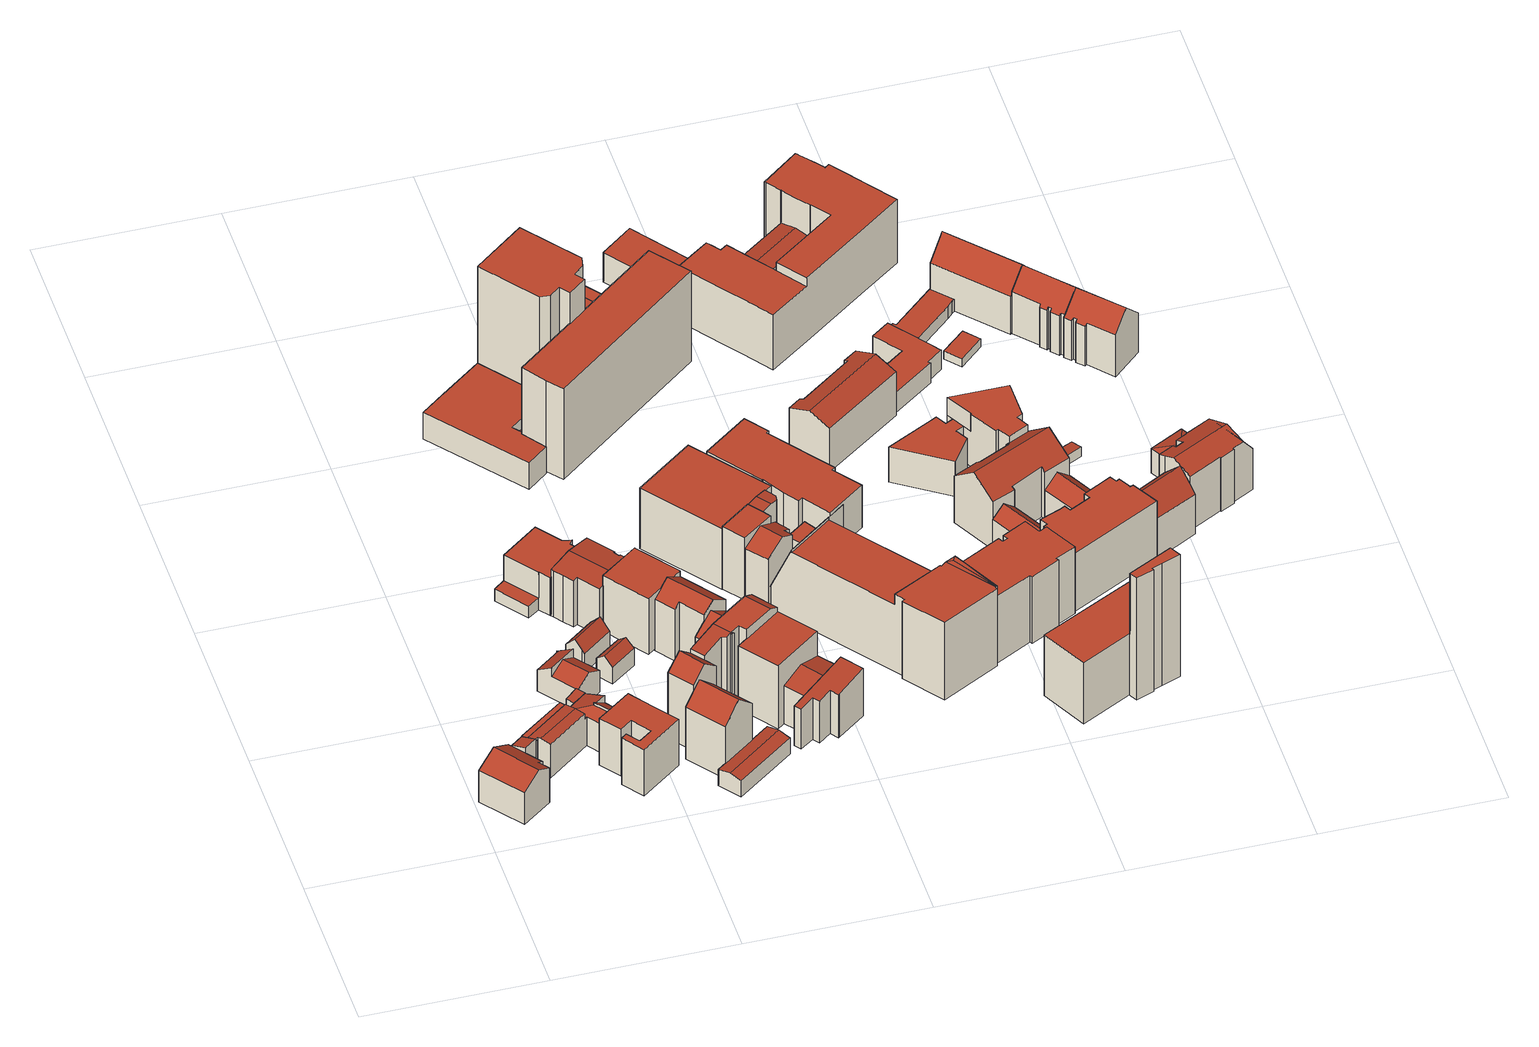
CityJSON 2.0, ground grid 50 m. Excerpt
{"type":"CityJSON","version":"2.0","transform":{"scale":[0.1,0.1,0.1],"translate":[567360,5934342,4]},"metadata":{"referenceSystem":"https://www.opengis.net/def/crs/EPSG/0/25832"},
"CityObjects":{
"building1":{"type":"Building","attributes":{"Gemeindeschluessel":"02000000","Geometrietyp2DReferenz":"3000","function":"31001_1010","roofType":"3100","measuredHeight":14.1,"storeysAboveGround":3},"geometry":[{"type":"MultiSurface","lod":"2","boundaries":[[[0,1,2,3]],[[4,5,6,7]],[[8,9,10,11]],[[11,10,12,13]],[[14,2,1,15]],[[16,0,3,17]],[[18,19,4,7,14,15,20,8,11,13]],[[9,8,20,16]],[[20,15,1,0,16]],[[14,7,6,17,3,2]],[[18,13,12,21,22]],[[23,19,18,22]],[[4,19,23,24,5]],[[21,12,10,9,16,17,6,5,24]],[[21,24,23,22]]],"semantics":{"surfaces":[{"type":"RoofSurface"},{"type":"WallSurface"},{"type":"GroundSurface"}],"values":[0,1,1,1,1,1,2,1,1,1,1,1,1,0,0]}}]},
"building2":{"type":"Building","attributes":{"Gemeindeschluessel":"02000000","Geometrietyp2DReferenz":"3000","function":"31001_1010","roofType":"3100","measuredHeight":12.43,"storeysAboveGround":3},"geometry":[{"type":"MultiSurface","lod":"2","boundaries":[[[25,26,27,28]],[[29,30,31,32,33,34,35,36]],[[37,38,34,33]],[[39,40,41,42,43]],[[44,45,46,47,48,49,50]],[[51,52,53,54]],[[25,36,35,26]],[[55,32,31,56]],[[56,31,30,57]],[[57,30,29,58]],[[51,59,60,52]],[[61,43,42,62]],[[63,41,40]],[[39,64,40]],[[48,65,49]],[[66,50,49]],[[67,47,46,68]],[[68,46,45,69]],[[70,44,50,66]],[[71,72,73,55,56,57,58,74,75,76,77,61,62,67,68,69]],[[59,51,54,27,26,35,34,38,78]],[[67,62,42,41,63,65,48,47]],[[71,69,45,44,70,79]],[[61,77,80,64,39,43]],[[81,72,71,79]],[[80,77,76,60]],[[76,75,53,52,60]],[[73,72,81,78,38,37]],[[55,73,37,33,32]],[[74,58,29,36,25,28]],[[75,74,28,27,54,53]],[[81,79,70,66,59,78]],[[80,60,59,66,49,65,63,40,64]]],"semantics":{"surfaces":[{"type":"RoofSurface"},{"type":"WallSurface"},{"type":"GroundSurface"}],"values":[0,0,0,0,0,0,1,1,1,1,1,1,1,1,1,1,1,1,1,2,1,1,1,1,1,1,1,1,1,1,1,0,0]}}]},
"building3":{"type":"Building","attributes":{"Gemeindeschluessel":"02000000","Geometrietyp2DReferenz":"3000","function":"31001_1010","roofType":"3100","measuredHeight":10.09,"storeysAboveGround":2},"geometry":[{"type":"MultiSurface","lod":"2","boundaries":[[[82,83,84,85,86,87,88,89]],[[90,91,92,93]],[[91,94,95,92]],[[96,97,98,99]],[[100,88,87,101]],[[101,87,86,102]],[[99,85,84,96]],[[103,98,97,104]],[[105,100,101,102,103,104,106,107]],[[105,107,94,91,90]],[[100,105,90,93,89,88]],[[82,89,93,92,95]],[[107,106,83,82,95,94]],[[106,104,97,96,84,83]],[[103,102,86,85,99,98]]],"semantics":{"surfaces":[{"type":"RoofSurface"},{"type":"WallSurface"},{"type":"GroundSurface"}],"values":[0,0,0,0,1,1,1,1,2,1,1,1,1,1,1]}}]},
"building4":{"type":"Building","attributes":{"Gemeindeschluessel":"02000000","Geometrietyp2DReferenz":"3000","function":"31001_1010","roofType":"1000","measuredHeight":15.52,"storeysAboveGround":3},"geometry":[{"type":"MultiSurface","lod":"2","boundaries":[[[108,109,110,111,112,113,114,115,116,117,118,119]],[[120,121,122,123,124,125,126,127,128,129,130,131]],[[131,130,109,108]],[[130,129,110,109]],[[129,128,111,110]],[[128,127,112,111]],[[127,126,113,112]],[[126,125,114,113]],[[125,124,115,114]],[[124,123,116,115]],[[123,122,117,116]],[[122,121,118,117]],[[121,120,119,118]],[[120,131,108,119]]],"semantics":{"surfaces":[{"type":"GroundSurface"},{"type":"RoofSurface"},{"type":"WallSurface"}],"values":[0,1,2,2,2,2,2,2,2,2,2,2,2,2]}}]},
"building5":{"type":"Building","attributes":{"Gemeindeschluessel":"02000000","Geometrietyp2DReferenz":"3000","function":"31001_2460","roofType":"1000","measuredHeight":2.9,"storeysAboveGround":1},"geometry":[{"type":"MultiSurface","lod":"2","boundaries":[[[132,133,134,135,136]],[[137,138,139,140,141]],[[137,136,135,138]],[[138,135,134,139]],[[139,134,133,140]],[[140,133,132,141]],[[141,132,136,137]]],"semantics":{"surfaces":[{"type":"RoofSurface"},{"type":"GroundSurface"},{"type":"WallSurface"}],"values":[0,1,2,2,2,2,2]}}]},
"building6":{"type":"Building","attributes":{"Gemeindeschluessel":"02000000","Geometrietyp2DReferenz":"3000","function":"31001_1010","roofType":"3100","measuredHeight":9.51,"storeysAboveGround":2},"geometry":[{"type":"MultiSurface","lod":"2","boundaries":[[[142,143,144,145]],[[146,147,148,143,142]],[[149,145,144,150]],[[151,148,147,152]],[[152,147,146,153]],[[153,146,142,145,149]],[[150,144,143,148,151]],[[150,151,152,153,149]]],"semantics":{"surfaces":[{"type":"RoofSurface"},{"type":"WallSurface"},{"type":"GroundSurface"}],"values":[0,0,1,1,1,1,1,2]}}]},
"building7":{"type":"Building","attributes":{"Gemeindeschluessel":"02000000","Geometrietyp2DReferenz":"3000","function":"31001_1120","roofType":"1000","measuredHeight":12.71,"storeysAboveGround":4},"geometry":[{"type":"MultiSurface","lod":"2","boundaries":[[[154,155,156,157]],[[158,154,157,159]],[[160,161,162,163]],[[163,162,164,165]],[[165,164,166,167]],[[155,168,169,156]],[[170,171,172,173]],[[173,172,174,175]],[[176,158,159,160,163,165,167,170,173,175]],[[161,160,159,157,156,169]],[[177,176,175,174]],[[171,170,167,166]],[[158,176,177,168,155,154]],[[171,166,164,162,161,169,168,177,174,172]]],"semantics":{"surfaces":[{"type":"RoofSurface"},{"type":"WallSurface"},{"type":"GroundSurface"}],"values":[0,1,1,1,1,1,1,1,2,1,1,1,1,0]}}]},
"building8":{"type":"Building","attributes":{"Gemeindeschluessel":"02000000","Geometrietyp2DReferenz":"3000","function":"31001_1010","roofType":"3100","measuredHeight":8.03,"storeysAboveGround":2},"geometry":[{"type":"MultiSurface","lod":"2","boundaries":[[[178,179,180,181]],[[182,183,179,178]],[[184,181,180,185]],[[186,183,182,187]],[[187,182,178,181,184]],[[185,180,179,183,186]],[[185,186,187,184]]],"semantics":{"surfaces":[{"type":"RoofSurface"},{"type":"WallSurface"},{"type":"GroundSurface"}],"values":[0,0,1,1,1,1,2]}}]},
"building9":{"type":"Building","attributes":{"Gemeindeschluessel":"02000000","Geometrietyp2DReferenz":"3000","function":"31001_2100","roofType":"3100","measuredHeight":22.92,"storeysAboveGround":5},"geometry":[{"type":"MultiSurface","lod":"2","boundaries":[[[188,189,190,191]],[[190,192,193,191]],[[194,189,188,195]],[[196,193,192,197]],[[195,188,191,193,196]],[[197,192,190,189,194]],[[197,194,195,196]]],"semantics":{"surfaces":[{"type":"RoofSurface"},{"type":"WallSurface"},{"type":"GroundSurface"}],"values":[0,0,1,1,1,1,2]}}]},
"building10":{"type":"Building","attributes":{"Gemeindeschluessel":"02000000","Geometrietyp2DReferenz":"3000","function":"31001_1010","roofType":"3100","measuredHeight":16.69,"storeysAboveGround":4},"geometry":[{"type":"MultiSurface","lod":"2","boundaries":[[[198,199,200,201,202,203,204,205,206]],[[207,208,205,204,209,210,211,212,213]],[[214,203,202,215]],[[215,202,201,216]],[[216,201,200,217]],[[217,200,199,218]],[[218,199,198,219]],[[219,198,206,220]],[[221,208,207,222]],[[223,213,212,224]],[[224,212,211,225]],[[225,211,210,226]],[[226,210,209,227]],[[222,207,213,223]],[[227,209,204,203,214]],[[220,206,205,208,221]],[[220,221,222,223,224,225,226,227,214,215,216,217,218,219]]],"semantics":{"surfaces":[{"type":"RoofSurface"},{"type":"WallSurface"},{"type":"GroundSurface"}],"values":[0,0,1,1,1,1,1,1,1,1,1,1,1,1,1,1,2]}}]},
"building11":{"type":"Building","attributes":{"Gemeindeschluessel":"02000000","Geometrietyp2DReferenz":"3000","function":"31001_1010","roofType":"3100","measuredHeight":6.17,"storeysAboveGround":4},"geometry":[{"type":"MultiSurface","lod":"2","boundaries":[[[228,229,230,231]],[[232,230,229,233]],[[234,228,231,235]],[[236,232,233,237]],[[237,233,229,228,234]],[[235,231,230,232,236]],[[235,236,237,234]]],"semantics":{"surfaces":[{"type":"RoofSurface"},{"type":"WallSurface"},{"type":"GroundSurface"}],"values":[0,0,1,1,1,1,2]}}]},
"building12":{"type":"Building","attributes":{"Gemeindeschluessel":"02000000","Geometrietyp2DReferenz":"3000","function":"31001_1010","roofType":"1000","measuredHeight":18.61,"storeysAboveGround":4},"geometry":[{"type":"MultiSurface","lod":"2","boundaries":[[[238,239,240,241,242,243]],[[244,245,246,247,248,249]],[[244,242,241,245]],[[245,241,240,246]],[[246,240,239,247]],[[249,248,238,243]],[[248,247,239,238]],[[244,249,243,242]]],"semantics":{"surfaces":[{"type":"RoofSurface"},{"type":"GroundSurface"},{"type":"WallSurface"}],"values":[0,1,2,2,2,2,2,2]}}]},
"building13":{"type":"Building","attributes":{"Gemeindeschluessel":"02000000","Geometrietyp2DReferenz":"3000","function":"31001_1120","roofType":"1000","measuredHeight":26.04,"storeysAboveGround":5},"geometry":[{"type":"MultiSurface","lod":"2","boundaries":[[[250,251,252,253]],[[254,255,256,257]],[[257,256,258,259]],[[260,261,262,263]],[[264,265,266,267]],[[268,269,270,253,252,271,263,262,272]],[[273,264,267,274,275,254,257,259,276,277,278,250,253,270,279]],[[280,281,266,265,282,283,268,272]],[[284,285,278,277,286]],[[273,279,287,283,282]],[[275,274,281,280,288]],[[287,279,270,269]],[[266,281,274,267]],[[282,265,264,273]],[[255,254,275,288]],[[286,277,276,289]],[[276,259,258,261,260,289]],[[251,250,278,285]],[[287,269,268,283]],[[255,288,280,272,262,261,258,256]],[[284,286,289,260,263,271]],[[284,271,252,251,285]]],"semantics":{"surfaces":[{"type":"WallSurface"},{"type":"GroundSurface"},{"type":"RoofSurface"}],"values":[0,0,0,0,0,0,1,2,0,0,0,0,0,0,0,0,0,0,2,2,2,2]}}]},
"building14":{"type":"Building","attributes":{"Gemeindeschluessel":"02000000","Geometrietyp2DReferenz":"3000","function":"31001_1120","roofType":"3100","measuredHeight":21.1,"storeysAboveGround":4},"geometry":[{"type":"MultiSurface","lod":"2","boundaries":[[[290,291,292,293,294,295]],[[293,296,297,294]],[[298,292,291,299]],[[299,291,290,300]],[[300,290,295,301]],[[302,297,296,303]],[[303,296,293,292,298]],[[301,295,294,297,302]],[[301,302,303,298,299,300]]],"semantics":{"surfaces":[{"type":"RoofSurface"},{"type":"WallSurface"},{"type":"GroundSurface"}],"values":[0,0,1,1,1,1,1,1,2]}}]},
"building15":{"type":"Building","attributes":{"Gemeindeschluessel":"02000000","Geometrietyp2DReferenz":"3000","function":"31001_1010","roofType":"3100","measuredHeight":18.41,"storeysAboveGround":3},"geometry":[{"type":"MultiSurface","lod":"2","boundaries":[[[304,305,306,307]],[[308,304,307,309]],[[305,310,311,306]],[[308,309,312,313,303,314]],[[315,316,303,313,317]],[[308,314,318,319,310,305,304]],[[318,314,303,316]],[[312,309,307,306,311,320]],[[317,313,312,320]],[[319,318,316,315]],[[319,315,317,320,311,310]]],"semantics":{"surfaces":[{"type":"RoofSurface"},{"type":"WallSurface"},{"type":"GroundSurface"}],"values":[0,1,1,2,1,1,1,1,1,0,0]}}]},
"building16":{"type":"Building","attributes":{"name":"Hochschule für angewandte Wissenschaften","Gemeindeschluessel":"02000000","Geometrietyp2DReferenz":"3000","function":"31001_2010","roofType":"1000","measuredHeight":8.85,"storeysAboveGround":2},"geometry":[{"type":"MultiSurface","lod":"2","boundaries":[[[321,322,323,324]],[[324,323,325,326]],[[326,325,327,328]],[[329,330,331,332]],[[332,331,333,334]],[[335,336,337,338]],[[337,336,339,333,331,330,327,325,323,322,340]],[[341,335,338,342,321,324,326,328,343,344]],[[345,346,329,332,334]],[[342,338,337,340]],[[345,334,333,339,341,344]],[[346,345,344,343]],[[335,341,339,336]],[[343,328,327,330,329,346]],[[321,342,340,322]]],"semantics":{"surfaces":[{"type":"WallSurface"},{"type":"RoofSurface"},{"type":"GroundSurface"}],"values":[0,0,0,0,0,0,1,2,1,0,0,0,0,0,0]}}]},
"building17":{"type":"Building","attributes":{"Gemeindeschluessel":"02000000","Geometrietyp2DReferenz":"3000","function":"31001_1120","roofType":"1000","measuredHeight":21.09,"storeysAboveGround":5},"geometry":[{"type":"MultiSurface","lod":"2","boundaries":[[[347,348,349,350]],[[351,352,353,354]],[[351,348,347,352]],[[353,350,349,354]],[[353,352,347,350]],[[351,354,349,348]]],"semantics":{"surfaces":[{"type":"RoofSurface"},{"type":"GroundSurface"},{"type":"WallSurface"}],"values":[0,1,2,2,2,2]}}]},
"building18":{"type":"Building","attributes":{"Gemeindeschluessel":"02000000","Geometrietyp2DReferenz":"3000","function":"31001_1120","roofType":"3100","measuredHeight":14.76,"storeysAboveGround":3},"geometry":[{"type":"MultiSurface","lod":"2","boundaries":[[[355,356,357,358]],[[356,359,360,357]],[[361,355,358,362]],[[363,360,359,364]],[[364,359,356,355,361]],[[362,358,357,360,363]],[[362,363,364,361]]],"semantics":{"surfaces":[{"type":"RoofSurface"},{"type":"WallSurface"},{"type":"GroundSurface"}],"values":[0,0,1,1,1,1,2]}}]},
"building19":{"type":"Building","attributes":{"Gemeindeschluessel":"02000000","Geometrietyp2DReferenz":"3000","function":"31001_1120","roofType":"1000","measuredHeight":15.98,"storeysAboveGround":3},"geometry":[{"type":"MultiSurface","lod":"2","boundaries":[[[365,366,367,368]],[[368,367,369,370]],[[371,372,373,374]],[[374,373,375,376]],[[376,375,377,378]],[[379,369,367,366,380,377,375,373,372]],[[381,371,374,376,378,382,365,368,370]],[[382,378,377,380]],[[371,381,379,372]],[[381,370,369,379]],[[365,382,380,366]]],"semantics":{"surfaces":[{"type":"WallSurface"},{"type":"RoofSurface"},{"type":"GroundSurface"}],"values":[0,0,0,0,0,1,2,0,0,0,0]}}]},
"building20":{"type":"Building","attributes":{"Gemeindeschluessel":"02000000","Geometrietyp2DReferenz":"3000","function":"31001_3020","roofType":"1000","measuredHeight":40.52,"storeysAboveGround":10},"geometry":[{"type":"MultiSurface","lod":"2","boundaries":[[[383,384,385,386,387,388,389,390,391,392]],[[393,394,395,396,397,398,399,400,401,402]],[[402,401,384,383]],[[401,400,385,384]],[[400,399,386,385]],[[399,398,387,386]],[[398,397,388,387]],[[397,396,389,388]],[[396,395,390,389]],[[395,394,391,390]],[[394,393,392,391]],[[393,402,383,392]]],"semantics":{"surfaces":[{"type":"GroundSurface"},{"type":"RoofSurface"},{"type":"WallSurface"}],"values":[0,1,2,2,2,2,2,2,2,2,2,2]}}]},
"building21":{"type":"Building","attributes":{"Gemeindeschluessel":"02000000","Geometrietyp2DReferenz":"3000","function":"31001_1120","roofType":"1000","measuredHeight":20.24,"storeysAboveGround":6},"geometry":[{"type":"MultiSurface","lod":"2","boundaries":[[[403,404,405,406]],[[406,405,407,408]],[[408,407,409,410]],[[410,409,404,403]],[[410,403,406,408]],[[404,409,407,405]]],"semantics":{"surfaces":[{"type":"WallSurface"},{"type":"GroundSurface"},{"type":"RoofSurface"}],"values":[0,0,0,0,1,2]}}]},
"building22":{"type":"Building","attributes":{"name":"Erste Kirche Christi","Gemeindeschluessel":"02000000","Geometrietyp2DReferenz":"3000","function":"31001_1120","roofType":"1000","measuredHeight":20.96,"storeysAboveGround":5},"geometry":[{"type":"MultiSurface","lod":"2","boundaries":[[[411,412,413,414]],[[412,415,416,417,413]],[[414,418,419,411]],[[420,421,422,423]],[[424,417,416,425]],[[425,416,415,426]],[[427,420,423,428,424,425,426]],[[424,428,429,418,414,413,417]],[[427,426,415,412,411,419]],[[429,428,423,422]],[[421,420,427,419]],[[421,419,418,429,422]]],"semantics":{"surfaces":[{"type":"RoofSurface"},{"type":"WallSurface"},{"type":"GroundSurface"}],"values":[0,0,1,1,1,1,2,1,1,1,1,0]}}]},
"building23":{"type":"Building","attributes":{"Gemeindeschluessel":"02000000","Geometrietyp2DReferenz":"3000","function":"31001_1120","roofType":"3100","measuredHeight":20.53,"storeysAboveGround":4},"geometry":[{"type":"MultiSurface","lod":"2","boundaries":[[[430,431,432,433]],[[430,434,435,436,437,438,431]],[[439,433,432,440]],[[441,438,437,442]],[[442,437,436,443]],[[443,436,435,444]],[[444,435,434,445]],[[445,434,430,433,439]],[[440,432,431,438,441]],[[440,441,442,443,444,445,439]]],"semantics":{"surfaces":[{"type":"RoofSurface"},{"type":"WallSurface"},{"type":"GroundSurface"}],"values":[0,0,1,1,1,1,1,1,1,2]}}]},
"building24":{"type":"Building","attributes":{"Gemeindeschluessel":"02000000","Geometrietyp2DReferenz":"3000","function":"31001_3020","roofType":"1000","measuredHeight":30.43,"storeysAboveGround":9},"geometry":[{"type":"MultiSurface","lod":"2","boundaries":[[[446,447,448,449]],[[449,448,450,451]],[[452,453,454,455]],[[456,457,451,450]],[[455,454,447,446]],[[453,452,457,456]],[[457,452,455,446,449,451]],[[453,456,450,448,447,454]]],"semantics":{"surfaces":[{"type":"WallSurface"},{"type":"GroundSurface"},{"type":"RoofSurface"}],"values":[0,0,0,0,0,0,1,2]}}]},
"building25":{"type":"Building","attributes":{"Gemeindeschluessel":"02000000","Geometrietyp2DReferenz":"3000","function":"31001_3060","roofType":"1000","measuredHeight":29.79,"storeysAboveGround":2},"geometry":[{"type":"MultiSurface","lod":"2","boundaries":[[[458,459,460,461]],[[462,463,464,465]],[[466,467,463,462]],[[468,460,459,469]],[[470,458,461,471]],[[470,471,472,466,462,465,473]],[[470,473,474,469,459,458]],[[472,471,461,460,468]],[[467,466,472,468]],[[474,473,465,464]],[[474,464,463,467,468,469]]],"semantics":{"surfaces":[{"type":"RoofSurface"},{"type":"WallSurface"},{"type":"GroundSurface"}],"values":[0,1,1,1,1,2,1,1,1,1,0]}}]},
"building26":{"type":"Building","attributes":{"Gemeindeschluessel":"02000000","Geometrietyp2DReferenz":"3000","function":"31001_1010","roofType":"1000","measuredHeight":8.83,"storeysAboveGround":3},"geometry":[{"type":"MultiSurface","lod":"2","boundaries":[[[475,476,477,478]],[[479,480,481,482]],[[478,477,480,479]],[[476,475,482,481]],[[482,475,478,479]],[[476,481,480,477]]],"semantics":{"surfaces":[{"type":"WallSurface"},{"type":"GroundSurface"},{"type":"RoofSurface"}],"values":[0,0,0,0,1,2]}}]},
"building27":{"type":"Building","attributes":{"Gemeindeschluessel":"02000000","Geometrietyp2DReferenz":"3000","function":"31001_2500","roofType":"1000","measuredHeight":14.26,"storeysAboveGround":4},"geometry":[{"type":"MultiSurface","lod":"2","boundaries":[[[483,484,485,486]],[[486,485,487,488]],[[488,487,489,490]],[[490,489,491,492]],[[492,491,493,494]],[[494,493,495,496]],[[496,495,497,498]],[[498,497,499,500]],[[501,502,503,504]],[[504,503,484,483]],[[505,506,507,508]],[[508,507,502,501]],[[500,499,506,505]],[[500,505,508,501,504,483,486,488,490,492,494,496,498]],[[506,499,497,495,493,491,489,487,485,484,503,502,507]]],"semantics":{"surfaces":[{"type":"WallSurface"},{"type":"GroundSurface"},{"type":"RoofSurface"}],"values":[0,0,0,0,0,0,0,0,0,0,0,0,0,1,2]}}]},
"building28":{"type":"Building","attributes":{"Gemeindeschluessel":"02000000","Geometrietyp2DReferenz":"3000","function":"31001_1120","roofType":"1000","measuredHeight":25.98,"storeysAboveGround":7},"geometry":[{"type":"MultiSurface","lod":"2","boundaries":[[[509,510,511,512]],[[513,514,515,516,517,518,519,520,521,522]],[[523,524,525,519]],[[518,526,523,519]],[[524,527,525]],[[523,528,527,524]],[[529,530,531,532,533,534,535,536,537,538,539,540,541,542,543]],[[523,544,545,528]],[[526,544,523]],[[546,547,548,549]],[[549,548,550,479]],[[511,551,552,512]],[[509,522,521,510]],[[553,520,519,554]],[[555,517,516,556]],[[556,516,515,557]],[[557,515,514,558]],[[558,514,513,559]],[[560,532,531,561]],[[561,531,530,562]],[[562,530,529,563]],[[564,543,542,565]],[[565,542,541,566]],[[566,541,540,567]],[[567,540,539,568]],[[568,539,538,569]],[[569,538,537,570]],[[570,537,536,571]],[[571,536,535,572]],[[533,528,545,534]],[[573,574,575,576]],[[572,535,534,545,544,526,518,517,555]],[[554,519,525,527,528,533,532,560]],[[546,549,479,573,576,577,553,554,560,561,562,563,564,565,566,567,568,569,570,571,572,555,556,557,558,559]],[[553,577,578,551,511,510,521,520]],[[546,559,513,522,509,512,552,547]],[[564,563,529,543]],[[578,577,576,575]],[[574,573,479,550]],[[574,550,548,547,552,551,578,575]]],"semantics":{"surfaces":[{"type":"RoofSurface"},{"type":"WallSurface"},{"type":"GroundSurface"}],"values":[0,0,0,0,0,0,0,0,0,1,1,1,1,1,1,1,1,1,1,1,1,1,1,1,1,1,1,1,1,1,1,1,1,2,1,1,1,1,1,0]}}]},
"building29":{"type":"Building","attributes":{"Gemeindeschluessel":"02000000","Geometrietyp2DReferenz":"3000","function":"31001_1010","roofType":"3100","measuredHeight":17.05,"storeysAboveGround":4},"geometry":[{"type":"MultiSurface","lod":"2","boundaries":[[[579,580,581,582,583,584,585,586]],[[587,584,583,588]],[[588,583,582,589]],[[589,582,581,590]],[[590,581,580,591]],[[591,580,579,592]],[[593,594,592,579,586]],[[595,587,588,589,590,591,592,594]],[[596,595,594,593]],[[587,595,596,585,584]],[[596,593,586,585]]],"semantics":{"surfaces":[{"type":"RoofSurface"},{"type":"WallSurface"},{"type":"GroundSurface"}],"values":[0,1,1,1,1,1,1,2,1,1,0]}}]},
"building30":{"type":"Building","attributes":{"Gemeindeschluessel":"02000000","Geometrietyp2DReferenz":"3000","function":"31001_1020","roofType":"1000","measuredHeight":4.14},"geometry":[{"type":"MultiSurface","lod":"2","boundaries":[[[597,598,599,600]],[[601,602,603,604]],[[601,600,599,602]],[[602,599,598,603]],[[603,598,597,604]],[[601,604,597,600]]],"semantics":{"surfaces":[{"type":"RoofSurface"},{"type":"GroundSurface"},{"type":"WallSurface"}],"values":[0,1,2,2,2,2]}}]},
"building31":{"type":"Building","attributes":{"Gemeindeschluessel":"02000000","Geometrietyp2DReferenz":"3000","function":"31001_2010","roofType":"1000","measuredHeight":41.01,"storeysAboveGround":5},"geometry":[{"type":"MultiSurface","lod":"2","boundaries":[[[605,606,607,608,609,610,611]],[[612,613,614,615]],[[616,611,610,617]],[[618,609,608,619]],[[619,608,607,620]],[[620,607,606,621]],[[621,606,605,622]],[[623,616,617,624,625,626,614,613]],[[627,618,619,620,621,622,628,612,615,629,630]],[[629,615,614,626]],[[630,629,626,625]],[[628,622,605,611,616,623]],[[618,627,624,617,610,609]],[[627,630,625,624]],[[612,628,623,613]]],"semantics":{"surfaces":[{"type":"RoofSurface"},{"type":"WallSurface"},{"type":"GroundSurface"}],"values":[0,1,1,1,1,1,1,0,2,1,1,1,1,1,1]}}]},
"building32":{"type":"Building","attributes":{"Gemeindeschluessel":"02000000","Geometrietyp2DReferenz":"3000","function":"31001_1020","roofType":"1000","measuredHeight":21.36,"storeysAboveGround":6},"geometry":[{"type":"MultiSurface","lod":"2","boundaries":[[[631,632,633,634,635]],[[636,637,638,639,640]],[[638,641,642,639]],[[643,641,638,637]],[[644,635,634,645]],[[645,634,633,601]],[[631,646,647,632]],[[640,648,649,636]],[[650,651,652,653]],[[654,655,656,657]],[[658,659,660,661]],[[661,660,662,663]],[[663,662,664,665]],[[666,667,659,658]],[[668,669,670,671,672,650,653,649,673,649,648,674,675,676,677,678,647,646]],[[679,680,681,682,683,684,685,686,644,645,601,687,688,689,604,603,690,691,692,693,694,695,696,666,658,661,663,665,697,698,699,654,657,700,701,702],[703,704,705,706,707,708,707,709,710]],[[678,677,676,604,689,688,687,601,633,632,647]],[[686,685,684,683,682,681,672,671,670,669,668,646,631,635,644]],[[676,675,674,648,640,639,642,711,712,693,692,691,690,603,604]],[[708,707,706,705,713,643,637,636,649,673]],[[651,714,715,716,717,656,655,718,719,720,664,662,660,659,667,721,722,723,712,711,724,713,725,726,727,652]],[[649,653,709,707,708,673]],[[653,652,727,710,709]],[[681,680,679,702,715,714,651,650,672]],[[720,719,718,655,654,699,698,697,665,664]],[[717,716,715,702,701,700,657,656]],[[704,703,710,727,726,725,713,705]],[[641,643,713,724,711,642]],[[696,695,722,721,667,666]],[[694,693,712,723,722,695]]],"semantics":{"surfaces":[{"type":"RoofSurface"},{"type":"WallSurface"},{"type":"GroundSurface"}],"values":[0,0,0,0,1,1,1,1,1,1,1,1,1,1,0,2,1,1,1,1,0,1,1,1,1,1,1,1,1,1]}}]},
"building33":{"type":"Building","attributes":{"Gemeindeschluessel":"02000000","Geometrietyp2DReferenz":"3000","function":"31001_1010","roofType":"3100","measuredHeight":12.83,"storeysAboveGround":3},"geometry":[{"type":"MultiSurface","lod":"2","boundaries":[[[728,729,730,731]],[[731,730,732,733]],[[733,732,734,735]],[[728,731,733,735,736,737]],[[729,728,737,738,739]],[[738,737,736,740]],[[736,735,734,741,740]],[[739,738,740,741]],[[739,741,734,732,730,729]]],"semantics":{"surfaces":[{"type":"WallSurface"},{"type":"GroundSurface"},{"type":"RoofSurface"}],"values":[0,0,0,1,0,0,0,2,2]}}]},
"building34":{"type":"Building","attributes":{"Gemeindeschluessel":"02000000","Geometrietyp2DReferenz":"3000","function":"31001_1010","roofType":"1000","measuredHeight":17.76,"storeysAboveGround":6},"geometry":[{"type":"MultiSurface","lod":"2","boundaries":[[[742,743,744,745]],[[745,744,746,747]],[[747,746,748,749]],[[750,751,752,753]],[[753,752,754,755]],[[755,754,756,757]],[[757,756,743,742]],[[758,759,760,761]],[[762,763,764,765]],[[765,764,766,767]],[[768,769,770,771]],[[772,773,761,774]],[[775,776,759,758]],[[768,771,777,778,750,753,755,757,742,745,747,749,772,774,762,765,767,779]],[[770,769,780,766,764,763,760,759,776,781]],[[760,763,762,774,761]],[[780,769,768,779]],[[778,777,781,776,775,782]],[[770,781,777,771]],[[766,780,779,767]],[[751,750,778,782]],[[773,772,749,748]],[[773,748,746,744,743,756,754,752,751,782,775,758,761]]],"semantics":{"surfaces":[{"type":"WallSurface"},{"type":"GroundSurface"},{"type":"RoofSurface"}],"values":[0,0,0,0,0,0,0,0,0,0,0,0,0,1,2,0,0,0,0,0,0,0,2]}}]},
"building35":{"type":"Building","attributes":{"Gemeindeschluessel":"02000000","Geometrietyp2DReferenz":"3000","function":"31001_2010","roofType":"3100","measuredHeight":21.6,"storeysAboveGround":5},"geometry":[{"type":"MultiSurface","lod":"2","boundaries":[[[783,784,785,786,787,788,789,790,791,792]],[[793,788,787,794]],[[794,787,786,795]],[[795,786,785,796]],[[796,785,784,797]],[[797,784,783,798]],[[799,792,791,800]],[[801,802,803,804]],[[804,803,805,806]],[[806,805,807,808]],[[808,807,809,810]],[[811,793,794,795,796,797,798,799,800,801,804,806,808,810]],[[789,788,793,811,812]],[[812,811,810,809]],[[801,800,791,790,802]],[[799,798,783,792]],[[812,809,807,805,803,802,790,789]]],"semantics":{"surfaces":[{"type":"RoofSurface"},{"type":"WallSurface"},{"type":"GroundSurface"}],"values":[0,1,1,1,1,1,1,1,1,1,1,2,1,1,1,1,0]}}]},
"building36":{"type":"Building","attributes":{"name":"Kulturhaus","Gemeindeschluessel":"02000000","Geometrietyp2DReferenz":"3000","function":"31001_3030","roofType":"1000","measuredHeight":6.59,"storeysAboveGround":2},"geometry":[{"type":"MultiSurface","lod":"2","boundaries":[[[813,814,815,816]],[[817,818,819,820]],[[820,819,821,822]],[[823,824,825,826]],[[826,825,827,828]],[[828,827,829,830]],[[830,829,831,832]],[[831,829,827,825,824,821,819,818,833,815,814]],[[813,816,834,817,820,822,823,826,828,830,832]],[[817,834,833,818]],[[823,822,821,824]],[[813,832,831,814]],[[834,816,815,833]]],"semantics":{"surfaces":[{"type":"WallSurface"},{"type":"RoofSurface"},{"type":"GroundSurface"}],"values":[0,0,0,0,0,0,0,1,2,0,0,0,0]}}]},
"building37":{"type":"Building","attributes":{"Gemeindeschluessel":"02000000","Geometrietyp2DReferenz":"3000","function":"31001_1010","roofType":"1000","measuredHeight":19.55,"storeysAboveGround":5},"geometry":[{"type":"MultiSurface","lod":"2","boundaries":[[[737,835,836,837]],[[837,836,838,839]],[[839,838,840,841]],[[841,840,842,843]],[[844,845,846,847]],[[847,846,848,849]],[[849,848,850,851]],[[851,850,852,853]],[[853,852,854,855]],[[855,854,856,857]],[[857,856,858,859]],[[859,858,860,861]],[[861,860,862,863]],[[863,862,864,865]],[[865,864,866,867]],[[867,866,868,728]],[[845,844,843,842]],[[835,737,728,868]],[[728,737,837,839,841,843,844,847,849,851,853,855,857,859,861,863,865,867]],[[835,868,866,864,862,860,858,856,854,852,850,848,846,845,842,840,838,836]]],"semantics":{"surfaces":[{"type":"WallSurface"},{"type":"GroundSurface"},{"type":"RoofSurface"}],"values":[0,0,0,0,0,0,0,0,0,0,0,0,0,0,0,0,0,0,1,2]}}]},
"building38":{"type":"Building","attributes":{"Gemeindeschluessel":"02000000","Geometrietyp2DReferenz":"3000","function":"31001_1010","roofType":"3100","measuredHeight":12.49,"storeysAboveGround":3},"geometry":[{"type":"MultiSurface","lod":"2","boundaries":[[[869,870,871,872]],[[870,873,874,875,876,871]],[[877,869,872,878]],[[879,876,875,880]],[[880,875,874,881]],[[881,874,873,882]],[[882,873,870,869,877]],[[878,872,871,876,879]],[[878,879,880,881,882,877]]],"semantics":{"surfaces":[{"type":"RoofSurface"},{"type":"WallSurface"},{"type":"GroundSurface"}],"values":[0,0,1,1,1,1,1,1,2]}}]},
"building39":{"type":"Building","attributes":{"Gemeindeschluessel":"02000000","Geometrietyp2DReferenz":"3000","function":"51009_1610","roofType":"1000","measuredHeight":3.21},"geometry":[{"type":"MultiSurface","lod":"2","boundaries":[[[883,884,885,886,887]],[[888,889,890,891,892]],[[888,887,886,889]],[[889,886,885,890]],[[890,885,884,891]],[[891,884,883,892]],[[892,883,887,888]]],"semantics":{"surfaces":[{"type":"RoofSurface"},{"type":"GroundSurface"},{"type":"WallSurface"}],"values":[0,1,2,2,2,2,2]}}]},
"building40":{"type":"Building","attributes":{"Gemeindeschluessel":"02000000","Geometrietyp2DReferenz":"3000","function":"31001_1010","roofType":"1000","measuredHeight":4.12,"storeysAboveGround":1},"geometry":[{"type":"MultiSurface","lod":"2","boundaries":[[[893,894,895,896,897,898,899,900,901]],[[902,903,904,905,906,907,908,909,910]],[[902,901,900,903]],[[903,900,899,904]],[[904,899,898,905]],[[905,898,897,906]],[[906,897,896,907]],[[907,896,895,908]],[[908,895,894,909]],[[909,894,893,910]],[[910,893,901,902]]],"semantics":{"surfaces":[{"type":"RoofSurface"},{"type":"GroundSurface"},{"type":"WallSurface"}],"values":[0,1,2,2,2,2,2,2,2,2,2]}}]},
"building41":{"type":"Building","attributes":{"Gemeindeschluessel":"02000000","Geometrietyp2DReferenz":"3000","function":"31001_2460","roofType":"1000","measuredHeight":2.73,"storeysAboveGround":1},"geometry":[{"type":"MultiSurface","lod":"2","boundaries":[[[911,912,913,914]],[[915,916,917,918]],[[915,914,913,916]],[[916,913,912,917]],[[917,912,911,918]],[[918,911,914,915]]],"semantics":{"surfaces":[{"type":"RoofSurface"},{"type":"GroundSurface"},{"type":"WallSurface"}],"values":[0,1,2,2,2,2]}}]},
"building42":{"type":"Building","attributes":{"Gemeindeschluessel":"02000000","Geometrietyp2DReferenz":"3000","function":"31001_1010","roofType":"3100","measuredHeight":19.4,"storeysAboveGround":4},"geometry":[{"type":"MultiSurface","lod":"2","boundaries":[[[919,920,921,922]],[[923,924,925,920,919]],[[926,922,921,927]],[[928,925,924,929]],[[929,924,923,930]],[[930,923,919,922,926]],[[927,921,920,925,928]],[[927,928,929,930,926]]],"semantics":{"surfaces":[{"type":"RoofSurface"},{"type":"WallSurface"},{"type":"GroundSurface"}],"values":[0,0,1,1,1,1,1,2]}}]},
"building43":{"type":"Building","attributes":{"Gemeindeschluessel":"02000000","Geometrietyp2DReferenz":"3000","function":"31001_1010","roofType":"3100","measuredHeight":19.21,"storeysAboveGround":4},"geometry":[{"type":"MultiSurface","lod":"2","boundaries":[[[931,932,933,934,935]],[[933,936,937,934]],[[938,932,931,939]],[[940,937,936,941]],[[939,931,935,942]],[[941,936,933,932,938]],[[942,935,934,937,940]],[[942,940,941,938,939]]],"semantics":{"surfaces":[{"type":"RoofSurface"},{"type":"WallSurface"},{"type":"GroundSurface"}],"values":[0,0,1,1,1,1,1,2]}}]},
"building44":{"type":"Building","attributes":{"Gemeindeschluessel":"02000000","Geometrietyp2DReferenz":"3000","function":"31001_1010","roofType":"3100","measuredHeight":20.48,"storeysAboveGround":5},"geometry":[{"type":"MultiSurface","lod":"2","boundaries":[[[943,944,945,946]],[[947,948,949,950,943,946]],[[950,951,944,943]],[[952,953,954,955,956]],[[927,957,958,959]],[[960,946,945,961]],[[961,945,944,962]],[[963,948,947,964]],[[964,947,946,960]],[[965,966,967,968]],[[968,967,969,970]],[[970,969,971,972]],[[973,974,975,976]],[[976,975,977,978]],[[978,977,979,980]],[[981,955,954,982]],[[983,953,952]],[[973,976,978,980,928,927,959,965,968,970,972,984,963,964,960,961,962,985,981,982]],[[986,987,988,989,990,971,969,967,966,958,957,991]],[[979,977,975,974,983,952,986,991,992]],[[979,992,928,980]],[[973,982,954,953,983,974]],[[952,956,987,986]],[[981,985,987,956,955]],[[985,962,944,951,988,987]],[[989,988,951,950,949]],[[971,990,984,972]],[[963,984,990,989,949,948]],[[927,928,992,991,957]],[[958,966,965,959]]],"semantics":{"surfaces":[{"type":"RoofSurface"},{"type":"WallSurface"},{"type":"GroundSurface"}],"values":[0,0,0,0,1,1,1,1,1,1,1,1,1,1,1,1,1,2,0,0,1,1,1,1,1,1,1,1,1,1]}}]},
"building45":{"type":"Building","attributes":{"Gemeindeschluessel":"02000000","Geometrietyp2DReferenz":"3000","function":"31001_1010","roofType":"3100","measuredHeight":19.22,"storeysAboveGround":4},"geometry":[{"type":"MultiSurface","lod":"2","boundaries":[[[993,994,995,996,997,998,999,1000,1001,1002,1003,1004]],[[1002,1005,1006,1003]],[[1007,1001,1000,1008]],[[1008,1000,999,1009]],[[1009,999,998,1010]],[[1010,998,997,1011]],[[1011,997,996,1012]],[[1012,996,995,1013]],[[1013,995,994,1014]],[[1014,994,993,1015]],[[1015,993,1004,1016]],[[1017,1006,1005,1018]],[[1018,1005,1002,1001,1007]],[[1016,1004,1003,1006,1017]],[[1016,1017,1018,1007,1008,1009,1010,1011,1012,1013,1014,1015]]],"semantics":{"surfaces":[{"type":"RoofSurface"},{"type":"WallSurface"},{"type":"GroundSurface"}],"values":[0,0,1,1,1,1,1,1,1,1,1,1,1,1,2]}}]},
"building46":{"type":"Building","attributes":{"Gemeindeschluessel":"02000000","Geometrietyp2DReferenz":"3000","function":"31001_1010","roofType":"3100","measuredHeight":19.29,"storeysAboveGround":4},"geometry":[{"type":"MultiSurface","lod":"2","boundaries":[[[1019,1020,1021,1022,1023,1024,1025,1026,1027,1002]],[[1027,1028,1005,1002]],[[1029,1026,1025,1030]],[[1030,1025,1024,1031]],[[1031,1024,1023,1032]],[[1032,1023,1022,1033]],[[1033,1022,1021,1034]],[[1034,1021,1020,1035]],[[1035,1020,1019,1036]],[[1037,1005,1028,1038]],[[1036,1019,1002,1005,1037]],[[1038,1028,1027,1026,1029]],[[1038,1029,1030,1031,1032,1033,1034,1035,1036,1037]]],"semantics":{"surfaces":[{"type":"RoofSurface"},{"type":"WallSurface"},{"type":"GroundSurface"}],"values":[0,0,1,1,1,1,1,1,1,1,1,1,2]}}]}
},
"vertices":[
[131,184,170],[164,209,170],[138,245,154],[105,220,154],[98,227,47],[98,227,153],[104,219,153],[104,219,47],[163,142,47],[163,142,153],[149,131,163],[149,131,47],[170,103,163],[170,103,47],[138,245,47],[164,209,47],[131,184,153],[105,220,153],[87,40,47],[0,154,47],[131,184,47],[135,77,188],[87,40,153],[0,154,153],[49,191,188],
[148,231,156],[275,327,156],[265,340,156],[138,245,156],[164,209,161],[170,214,161],[166,218,161],[174,224,161],[179,216,162],[294,302,162],[275,327,158],[148,231,158],[198,192,159],[312,279,159],[306,350,134],[327,365,137],[341,376,139],[324,398,139],[290,372,134],[378,255,171],[429,293,124],[410,318,124],[394,306,138],[378,328,138],[352,308,162],[342,301,171],[275,327,123],[276,327,123],[266,341,123],[265,340,123],[174,224,46],[166,218,46],[170,214,46],[164,209,46],[275,327,137],[276,327,137],[290,372,46],[324,398,46],[341,376,137],[306,350,137],[378,328,162],[342,301,162],[394,306,46],[410,318,46],[429,293,46],[378,255,162],[354,237,46],[319,284,46],[198,192,46],[138,245,46],[266,341,46],[276,327,46],[307,350,46],[312,279,137],[354,237,142],[307,350,137],[319,284,142],
[356,536,145],[355,537,145],[356,537,145],[325,578,110],[325,577,110],[328,573,114],[256,518,114],[284,482,145],[334,415,117],[370,443,142],[320,509,142],[284,482,117],[406,470,117],[356,536,117],[356,537,50],[385,559,45],[354,600,45],[325,578,50],[256,518,44],[328,573,44],[325,577,44],[354,600,44],[385,559,44],[334,415,44],[355,537,44],[406,470,44],
[410,79,30],[368,136,30],[383,148,30],[409,114,30],[447,142,30],[409,193,30],[375,168,30],[334,223,30],[354,237,30],[429,293,30],[476,230,30],[525,165,30],[525,165,186],[476,230,186],[429,293,186],[354,237,186],[334,223,186],[375,168,186],[409,193,186],[447,142,186],[409,114,186],[383,148,186],[368,136,186],[410,79,186],
[476,230,73],[526,268,73],[547,284,73],[500,346,73],[429,293,73],[429,293,44],[500,346,44],[547,284,44],[526,268,44],[476,230,44],
[372,576,138],[456,640,138],[438,663,106],[354,600,106],[385,559,115],[390,552,106],[474,616,106],[354,600,43],[438,663,43],[474,616,43],[390,552,43],[385,559,43],
[314,795,76],[346,818,76],[280,905,76],[249,881,76],[314,795,36],[249,881,36],[384,984,36],[384,984,163],[435,917,163],[435,917,36],[460,912,163],[460,912,36],[451,899,163],[451,899,36],[346,818,163],[280,905,163],[473,870,36],[473,870,163],[371,793,163],[371,793,36],[368,790,163],[368,790,36],[346,819,36],[346,819,163],
[431,511,124],[501,564,124],[486,585,102],[415,533,101],[446,490,101],[517,543,101],[415,533,44],[486,585,44],[517,543,44],[446,490,44],
[549,184,206],[624,84,206],[668,117,259],[593,216,259],[712,150,206],[637,249,206],[624,84,30],[549,184,30],[637,249,30],[712,150,30],
[376,786,188],[394,763,188],[414,736,188],[425,744,190],[468,687,190],[478,694,192],[517,723,198],[430,838,198],[371,793,188],[490,882,188],[473,870,191],[576,768,188],[553,798,188],[549,795,189],[539,810,189],[543,812,188],[478,694,32],[468,687,32],[425,744,32],[414,736,32],[394,763,32],[376,786,32],[371,793,32],[473,870,32],[490,882,32],[543,812,32],[539,810,32],[549,795,32],[553,798,32],[576,768,32],
[600,66,84],[622,37,92],[784,159,92],[762,188,84],[805,130,84],[643,8,84],[600,66,30],[762,188,30],[805,130,30],[643,8,30],
[564,578,226],[669,658,226],[600,749,226],[586,768,226],[583,773,226],[478,694,226],[583,773,40],[586,768,40],[600,749,40],[669,658,40],[564,578,40],[478,694,40],
[526,268,34],[526,268,255],[547,284,277],[547,284,34],[707,334,34],[707,334,285],[697,326,282],[697,326,34],[683,329,281],[683,329,34],[628,288,254],[628,288,268],[601,324,268],[601,324,254],[736,355,34],[736,355,285],[713,338,285],[713,338,34],[782,461,283],[804,478,269],[804,478,34],[563,296,295],[676,381,285],[751,336,34],[717,333,34],[711,329,34],[628,288,34],[649,259,34],[575,203,34],[853,413,34],[714,331,285],[717,333,285],[751,336,285],[831,396,283],[612,231,295],[575,203,255],[649,259,255],[853,413,269],[711,329,285],[628,288,255],
[624,543,207],[637,553,219],[684,490,219],[713,511,244],[627,626,244],[585,594,207],[755,543,207],[669,658,207],[684,490,33],[637,553,33],[624,543,33],[585,594,33],[669,658,33],[755,543,33],
[682,386,160],[703,402,160],[681,431,168],[660,415,168],[682,386,33],[660,415,33],[703,402,170],[681,431,170],[681,432,33],[654,468,33],[804,478,33],[704,505,217],[755,543,170],[654,468,170],[804,478,170],[754,440,217],[681,432,170],
[312,1571,35],[312,1571,123],[427,1660,123],[427,1660,35],[546,1507,123],[546,1507,35],[573,1504,123],[573,1504,35],[574,1504,90],[574,1504,123],[444,1403,123],[444,1403,90],[465,1377,123],[465,1377,90],[506,1308,35],[506,1308,123],[448,1262,123],[448,1262,35],[460,1373,123],[244,1518,123],[460,1373,35],[244,1518,35],[602,1527,35],[623,1500,35],[623,1500,90],[602,1527,90],
[929,314,255],[853,413,255],[723,315,255],[798,215,255],[853,413,44],[929,314,44],[798,215,44],[723,315,44],
[861,172,173],[917,214,194],[873,272,194],[817,229,173],[973,256,173],[929,314,173],[861,172,46],[817,229,46],[929,314,46],[973,256,46],
[1016,199,47],[1016,199,207],[937,139,193],[937,139,47],[934,137,192],[934,137,47],[883,132,47],[883,132,186],[870,150,186],[870,150,47],[832,122,180],[832,122,47],[819,140,180],[819,140,47],[918,158,192],[973,256,207],[918,158,47],[973,256,47],
[427,1660,42],[569,1771,42],[687,1619,42],[681,1590,42],[653,1564,42],[672,1539,42],[623,1500,42],[602,1527,42],[573,1504,42],[546,1507,42],[546,1507,448],[573,1504,448],[602,1527,448],[623,1500,448],[672,1539,448],[653,1564,448],[681,1590,448],[687,1619,448],[569,1771,448],[427,1660,448],
[653,968,39],[653,968,242],[814,1090,242],[814,1090,39],[972,885,242],[972,885,39],[809,763,242],[809,763,39],
[922,790,247],[950,811,251],[922,848,251],[894,827,247],[968,824,249],[971,841,247],[950,869,247],[894,827,250],[922,790,250],[937,769,41],[937,769,250],[852,706,250],[852,706,41],[950,869,41],[971,841,41],[968,824,41],[922,790,41],[809,763,41],[809,763,250],
[945,686,248],[902,743,248],[852,706,216],[896,649,216],[977,710,227],[962,731,227],[979,744,216],[952,781,216],[937,769,226],[896,649,43],[852,706,43],[937,769,43],[952,781,43],[979,744,43],[962,731,43],[977,710,43],
[539,1267,42],[539,1267,346],[506,1308,346],[506,1308,42],[460,1373,346],[460,1373,42],[968,1607,42],[968,1607,346],[969,1605,346],[969,1605,42],[888,1709,346],[888,1709,42],
[672,1539,344],[702,1563,344],[681,1590,344],[653,1564,344],[569,1771,46],[569,1771,123],[737,1901,123],[737,1901,46],[687,1619,46],[687,1619,123],[681,1590,123],[702,1563,123],[672,1539,46],[653,1564,46],[681,1590,46],[888,1709,46],[888,1709,123],
[1050,854,42],[1050,854,130],[1087,792,130],[1087,792,42],[1036,755,42],[1036,755,130],[992,811,130],[992,811,42],
[870,1118,39],[870,1118,182],[995,1212,182],[995,1212,39],[1041,1150,182],[1041,1150,39],[1034,1145,182],[1034,1145,39],[1163,972,182],[1163,972,39],[1154,966,182],[1154,966,39],[1210,890,182],[1210,890,39],[1105,812,182],[1105,812,39],[1052,884,182],[1052,884,39],[976,978,39],[976,978,182],[974,977,182],[974,977,39],[1041,876,39],[1041,876,182],[1013,916,182],[1013,916,39],
[1140,344,268],[1279,417,268],[1067,695,268],[944,602,268],[1158,319,302],[1150,313,302],[1231,207,302],[1392,293,302],[1389,300,302],[1390,300,302],[1295,425,302],[1281,413,302],[1279,417,302],[1140,344,302],[1392,303,302],[1315,425,302],[1296,426,302],[1393,302,302],[1323,440,302],[1324,440,302],[1473,519,267],[1480,506,267],[1465,498,267],[1458,511,267],[1324,440,267],[1396,304,267],[1496,357,267],[1500,350,267],[1581,392,267],[1577,399,267],[1634,429,267],[1593,507,267],[1586,521,267],[1564,509,267],[1540,555,267],[1394,302,302],[1396,304,302],[904,655,42],[904,655,119],[977,710,119],[977,710,42],[1036,755,118],[1067,695,277],[944,602,277],[1281,413,42],[1295,425,42],[1389,300,42],[1392,293,42],[1231,207,42],[1150,313,42],[1158,319,42],[1458,511,42],[1465,498,42],[1480,506,42],[1473,519,42],[1540,555,42],[1564,509,42],[1586,521,42],[1593,507,42],[1634,429,42],[1577,399,42],[1581,392,42],[1500,350,42],[1496,357,42],[1077,785,42],[1077,785,119],[1116,733,275],[1116,733,42],[1067,695,42],[1067,695,275],
[1334,1382,180],[1297,1355,180],[1303,1347,184],[1158,1239,184],[1150,1248,179],[1115,1222,179],[1154,1171,204],[1372,1332,204],[1115,1222,33],[1150,1248,33],[1158,1239,33],[1303,1347,33],[1297,1355,33],[1334,1382,33],[1411,1279,179],[1411,1279,33],[1192,1120,33],[1192,1120,180],
[1108,1824,50],[1121,1834,50],[1056,1923,50],[1043,1913,50],[1043,1913,9],[1056,1923,9],[1121,1834,9],[1108,1824,9],
[1692,70,456],[1742,88,456],[1740,94,456],[1769,105,456],[1821,125,456],[1805,156,456],[1681,92,456],[1540,20,46],[1540,20,251],[1474,149,251],[1474,149,46],[1681,92,251],[1805,156,251],[1821,125,46],[1769,105,46],[1740,94,46],[1742,88,46],[1692,70,46],[1680,93,251],[1798,170,251],[1826,184,251],[1767,299,251],[1798,170,46],[1680,93,46],[1767,299,46],[1826,184,46],
[991,1796,109],[1081,1861,109],[1043,1913,109],[937,2057,109],[849,1988,109],[1183,1764,111],[1183,1765,112],[1193,1829,121],[1128,1839,112],[1128,1839,111],[1334,1932,121],[1307,1968,112],[1362,1896,112],[849,1988,9],[937,2057,9],[991,1796,194],[1081,1861,194],[1128,1839,194],[1183,1764,194],[1278,1634,194],[1278,1634,222],[1221,1712,222],[1221,1712,194],[1437,2021,9],[1437,2021,222],[1449,2030,222],[1449,2030,9],[1275,2010,9],[1275,2010,222],[1376,2090,222],[1376,2090,9],[1380,2093,222],[1380,2093,9],[1383,2090,222],[1383,2090,9],[1278,2007,9],[1278,2007,222],[999,1784,194],[1017,1759,194],[1073,1683,194],[1111,1632,194],[1168,1554,194],[1182,1764,194],[1128,1838,194],[1121,1834,194],[1108,1824,194],[1108,1825,194],[1090,1849,194],[1459,1767,9],[1278,1634,9],[1168,1554,9],[1111,1632,9],[1073,1683,9],[1017,1759,9],[999,1784,9],[991,1796,9],[1081,1861,9],[1090,1849,9],[1108,1825,9],[1128,1838,9],[1128,1839,9],[1307,1968,9],[1308,1969,9],[1307,1969,9],[1306,1971,9],[1289,1992,9],[1387,2083,9],[1411,2054,9],[1416,2048,9],[1482,1984,9],[1520,1932,9],[1578,1855,9],[1401,1845,9],[1363,1896,9],[1362,1896,9],[1183,1765,9],[1183,1764,9],[1182,1764,9],[1221,1712,9],[1401,1844,9],[1307,1968,222],[1308,1969,222],[1362,1896,222],[1459,1767,222],[1578,1855,222],[1520,1932,222],[1482,1984,222],[1416,2048,222],[1411,2054,222],[1387,2083,222],[1289,1992,222],[1306,1971,222],[1307,1969,222],[1334,1932,222],[1363,1896,222],[1401,1845,222],[1401,1844,222],
[1585,574,52],[1585,574,157],[1569,604,157],[1569,604,52],[1560,599,147],[1560,599,52],[1500,713,148],[1500,713,52],[1566,743,52],[1643,597,52],[1643,597,148],[1610,584,181],[1566,743,148],[1533,728,181],
[1319,1028,47],[1319,1028,165],[1438,1090,165],[1438,1090,47],[1465,1104,165],[1465,1104,47],[1481,1074,165],[1481,1074,47],[1499,1039,47],[1499,1039,165],[1517,1005,165],[1517,1005,47],[1465,928,165],[1465,928,47],[1464,929,165],[1464,929,47],[1534,1028,165],[1534,1028,224],[1493,1104,224],[1493,1104,165],[1657,1104,47],[1657,1104,224],[1657,992,224],[1657,992,47],[1641,983,224],[1641,983,47],[1602,920,47],[1602,920,224],[1584,953,224],[1584,953,47],[1503,1085,47],[1503,1085,165],[1493,1104,47],[1533,1027,165],[1533,1027,224],[1575,948,47],[1521,1051,47],[1659,948,47],[1659,948,224],[1575,948,224],[1521,1051,165],
[1602,920,203],[1593,915,203],[1598,904,213],[1510,860,213],[1504,871,203],[1435,837,203],[1468,774,261],[1697,886,261],[1662,950,202],[1659,948,202],[1435,837,46],[1504,871,46],[1510,860,46],[1598,904,46],[1593,915,46],[1602,920,46],[1659,948,46],[1662,950,46],[1731,823,46],[1731,823,203],[1657,787,204],[1657,787,46],[1652,798,214],[1652,798,46],[1562,750,211],[1562,750,46],[1566,743,204],[1566,743,46],[1500,713,46],[1500,713,206],
[1411,1279,43],[1411,1279,109],[1361,1346,109],[1361,1346,43],[1412,1501,43],[1412,1501,109],[1462,1538,109],[1462,1538,43],[1491,1500,109],[1491,1500,43],[1548,1423,43],[1548,1423,109],[1560,1406,109],[1560,1406,43],[1563,1402,109],[1563,1402,43],[1519,1369,109],[1519,1369,43],[1524,1362,109],[1524,1362,43],[1468,1425,109],[1468,1425,43],
[1643,597,247],[1657,605,247],[1657,605,52],[1667,587,247],[1667,587,52],[1726,618,247],[1726,618,52],[1717,636,247],[1717,636,52],[1797,679,52],[1797,679,247],[1808,660,247],[1808,660,52],[1817,665,247],[1817,665,52],[1836,630,247],[1836,630,52],[1844,634,247],[1844,634,52],[1885,559,247],[1885,559,52],[1635,428,247],[1635,428,52],[1634,429,247],[1634,429,52],[1593,507,247],[1593,507,52],[1604,512,247],[1604,512,52],[1586,546,247],[1586,546,52],[1597,552,247],[1597,552,52],[1585,574,247],
[1734,645,145],[1770,664,181],[1695,805,181],[1657,787,145],[1797,679,154],[1780,712,154],[1789,717,144],[1731,823,145],[1734,645,56],[1657,787,56],[1731,823,56],[1789,717,56],[1780,712,56],[1797,679,56],
[1690,924,83],[1809,983,83],[1792,1014,78],[1765,1001,78],[1674,955,78],[1674,955,51],[1765,1001,51],[1792,1014,51],[1809,983,51],[1690,924,51],
[1532,1498,75],[1635,1592,75],[1651,1608,75],[1657,1613,75],[1610,1666,75],[1609,1667,75],[1491,1561,75],[1484,1569,75],[1475,1561,75],[1475,1561,34],[1484,1569,34],[1491,1561,34],[1609,1667,34],[1610,1666,34],[1657,1613,34],[1651,1608,34],[1635,1592,34],[1532,1498,34],
[1617,1398,70],[1682,1457,70],[1646,1498,70],[1580,1439,70],[1580,1439,43],[1646,1498,43],[1682,1457,43],[1617,1398,43],
[1859,607,247],[1977,671,247],[1951,720,188],[1832,656,188],[1885,559,188],[2003,622,187],[1994,639,208],[1832,656,53],[1951,720,53],[1994,639,53],[2003,622,53],[1885,559,53],
[1769,1491,163],[1774,1496,171],[1810,1529,227],[1652,1704,227],[1610,1666,163],[1852,1567,163],[1693,1741,164],[1774,1496,35],[1769,1491,35],[1693,1741,35],[1852,1567,35],[1610,1666,35],
[2031,853,149],[2053,923,135],[2052,923,135],[1960,874,135],[1991,817,135],[2013,828,142],[2029,798,142],[2053,811,149],[2100,836,135],[2157,730,236],[2158,727,236],[2188,744,190],[2137,841,190],[2106,824,236],[1951,720,245],[1942,736,238],[1942,736,53],[1960,874,53],[2052,923,53],[2053,923,53],[2013,828,53],[1991,817,53],[1983,758,53],[1983,758,238],[1989,747,243],[1989,747,53],[2011,759,243],[2011,759,53],[1999,781,233],[1999,781,53],[2126,711,53],[2126,711,235],[2129,706,234],[2129,706,53],[2089,685,233],[2089,685,53],[2087,689,235],[2087,689,53],[2137,841,53],[2188,744,53],[2158,727,235],[2030,797,53],[2106,824,53],[2130,779,258],[2106,824,238],[2100,836,233],[2029,798,233],[2030,797,234],[1966,691,258],[1994,639,235],
[1831,1432,173],[1827,1428,166],[1842,1411,166],[1846,1415,173],[1853,1408,173],[1848,1404,166],[1867,1383,166],[1871,1387,172],[1879,1378,172],[1917,1412,225],[1810,1529,225],[1774,1496,173],[1958,1450,166],[1852,1567,166],[1879,1378,33],[1871,1387,33],[1867,1383,33],[1848,1404,33],[1853,1408,33],[1846,1415,33],[1842,1411,33],[1827,1428,33],[1831,1432,33],[1774,1496,33],[1852,1567,33],[1958,1450,33],
[1875,1374,166],[1891,1357,166],[1896,1361,173],[1904,1352,173],[1899,1348,166],[1917,1328,166],[1922,1332,173],[1980,1268,173],[2017,1302,225],[2059,1340,166],[1980,1268,32],[1922,1332,32],[1917,1328,32],[1899,1348,32],[1904,1352,32],[1896,1361,32],[1891,1357,32],[1875,1374,32],[1958,1450,32],[2059,1340,32]
]}
